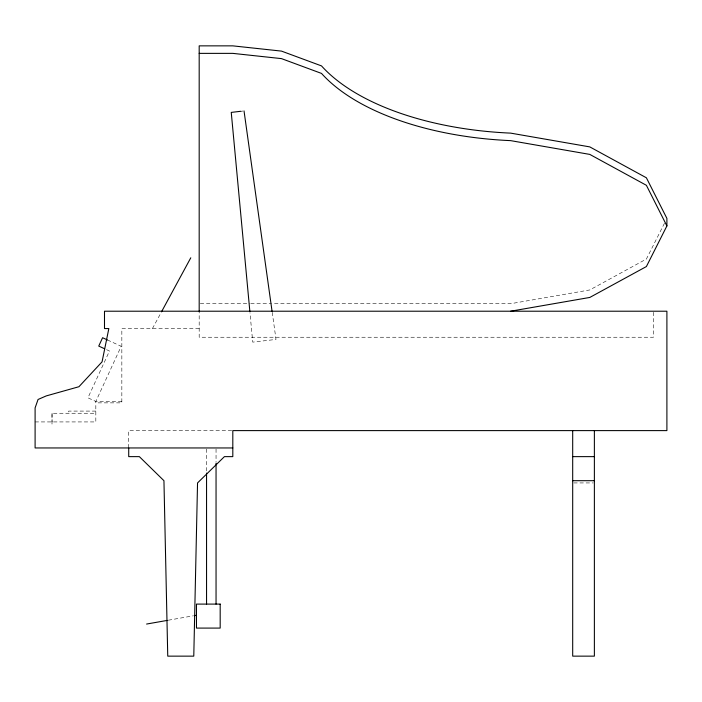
<?xml version="1.0" encoding="UTF-8"?>
<svg xmlns="http://www.w3.org/2000/svg" width="702" height="702" viewBox="0 0 702 702"><rect width="100%" height="100%" fill="white"/><g stroke="black" fill="none" stroke-linecap="round" stroke-linejoin="round"><path stroke-width="0.53" stroke-dasharray="3.51 2.63" d="M664.461 223.254L646.393 259.038L589.794 289.935L510.652 303.703L272.666 303.703M152.431 328.562L161.285 312.241M168.304 620.226L193.085 615.856M240.83 111.285L242.962 111.039M200.281 303.703L249.631 303.703M250.728 303.703L271.569 303.703M199.184 328.562L121.841 328.562L121.841 402.86L95.823 402.86M121.841 401.447L95.823 401.447L87.943 397.823L109.477 351.009L106.546 349.666M95.823 411.091L68.62 411.091L68.62 413.259M52.001 424.105L52.001 413.259L95.823 413.259M35.1 421.928L95.823 421.928L95.823 401.447L121.192 346.288L107.485 339.979M231.721 430.607L128.72 430.607L128.72 446.867M573.771 482.932L593.287 482.932M272.218 312.355L276.009 339.426L252.729 342.128L249.973 312.732M653.483 312.293L653.483 337.241L199.184 337.241L199.184 311.214M216.049 449.043L216.049 462.153M206.555 449.043L206.555 470.884M52.045 413.259L52.045 421.928"/><path stroke-width="1.05" d="M199.184 311.214L199.184 45.858L232.81 45.858L281.484 51.106L321.516 65.909A229.361 114.68 0 0 0 510.652 133.126L589.794 146.893L646.393 177.79L666.9 218.41L666.9 225.93L646.393 266.549L589.794 297.446L510.652 311.214M161.802 311.276L190.786 257.792M146.586 624.052L167.225 620.41M194.164 615.663L196.323 615.285M240.83 111.285L231.248 112.399L249.877 311.644M199.184 53.37L232.81 53.37L281.484 58.617L321.516 73.42A229.361 114.68 0 0 0 510.652 140.637L589.794 154.405L646.393 185.302L666.9 225.93M232.81 447.955L35.1 447.955L35.1 407.906L38.057 399.473L46.244 395.91L78.94 386.723L102.062 361.837L108.836 328.562L104.493 328.562L104.493 311.214L666.9 311.214L666.9 430.607L232.81 430.607L232.81 456.633L224.421 456.633L197.543 482.932L193.778 656.142L167.752 656.142L163.943 480.694L139.347 456.633L128.72 456.633L128.72 447.955M572.692 456.633L594.375 456.633M572.692 480.694L594.375 480.694M107.485 339.979L102.589 337.723L98.745 346.077L104.598 348.762M244.024 110.907L272.06 311.267M594.375 430.607L594.375 656.142L572.692 656.142L572.692 430.607M216.049 463.241L216.049 604.097M206.555 473.069L206.555 604.097M220.182 604.097L196.463 604.097L196.463 628.088L220.182 628.088L220.182 604.097"/></g></svg>
